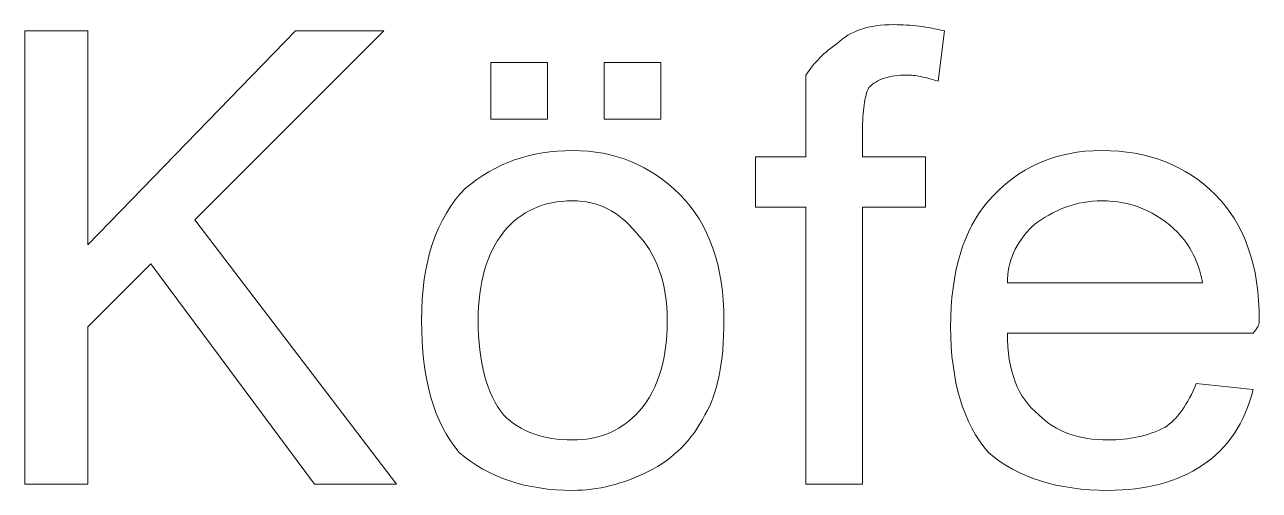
# Model space of a CAD drawing. Extents: x -194 to 239, y -574 to -265.
# Drawn here: x -98.128 to -96.406, y -298.922 to -298.272 of the extents above; entities that cross this region are included whole.
import ezdxf

# ---------------------------------------------------------------- set-up
doc = ezdxf.new("R2010")
doc.units = 0
doc.header["$LTSCALE"] = 0.5
doc.layers.add('VISIBLE', color=7, linetype='CONTINUOUS', lineweight=0)

msp = doc.modelspace()

# ---------------------------------------------------------------- linework, layer by layer
at = {"layer": 'VISIBLE', "color": 7, "lineweight": 5}
for p, q in [((-98.12814, -298.28036), (-98.04029, -298.28036)), ((-98.12814, -298.91286), (-98.12814, -298.28036)), ((-98.04029, -298.28036), (-98.04029, -298.57904)), ((-98.04029, -298.57904), (-97.75039, -298.28036)), ((-97.62741, -298.28036), (-97.89095, -298.5439)), ((-97.75039, -298.28036), (-97.62741, -298.28036)), ((-96.98409, -298.28897), (-96.98008, -298.2864)), ((-96.98008, -298.2864), (-96.97586, -298.28403)), ((-96.97586, -298.28403), (-96.97143, -298.28187)), ((-96.97143, -298.28187), (-96.9668, -298.27991)), ((-96.9668, -298.27991), (-96.96196, -298.27816)), ((-96.96196, -298.27816), (-96.95692, -298.27662)), ((-96.95692, -298.27662), (-96.95167, -298.27528)), ((-96.95167, -298.27528), (-96.94621, -298.27415)), ((-96.94621, -298.27415), (-96.94055, -298.27322)), ((-96.94055, -298.27322), (-96.93468, -298.2725)), ((-96.93468, -298.2725), (-96.92861, -298.27198)), ((-96.92861, -298.27198), (-96.92233, -298.27168)), ((-96.92233, -298.27168), (-96.91584, -298.27157)), ((-96.91584, -298.27157), (-96.91145, -298.27161)), ((-96.91145, -298.27161), (-96.90706, -298.27171)), ((-96.90706, -298.27171), (-96.90266, -298.27188)), ((-96.90266, -298.27188), (-96.89827, -298.27212)), ((-96.89827, -298.27212), (-96.89388, -298.27243)), ((-96.89388, -298.27243), (-96.88949, -298.27281)), ((-96.88949, -298.27281), (-96.88509, -298.27325)), ((-96.88509, -298.27325), (-96.8807, -298.27377)), ((-96.8807, -298.27377), (-96.87631, -298.27435)), ((-96.87631, -298.27435), (-96.87192, -298.275)), ((-96.87192, -298.275), (-96.86752, -298.27572)), ((-96.86752, -298.27572), (-96.86313, -298.27651)), ((-96.86313, -298.27651), (-96.85874, -298.27737)), ((-96.85874, -298.27737), (-96.85435, -298.2783)), ((-96.85435, -298.2783), (-96.84995, -298.27929)), ((-96.84556, -298.28036), (-96.85435, -298.35064)), ((-96.84995, -298.27929), (-96.84556, -298.28036)), ((-97.00448, -298.30482), (-97.00135, -298.30246)), ((-97.00135, -298.30246), (-96.99816, -298.30016)), ((-96.99816, -298.30016), (-96.9949, -298.29793)), ((-96.9949, -298.29793), (-96.99151, -298.29474)), ((-96.99151, -298.29474), (-96.9879, -298.29175)), ((-96.9879, -298.29175), (-96.98409, -298.28897)), ((-97.02441, -298.32332), (-97.02177, -298.32047)), ((-97.02177, -298.32047), (-97.01906, -298.31769)), ((-97.01906, -298.31769), (-97.01628, -298.31498)), ((-97.01628, -298.31498), (-97.01343, -298.31234)), ((-97.01343, -298.31234), (-97.01052, -298.30977)), ((-97.01052, -298.30977), (-97.00753, -298.30726)), ((-97.00753, -298.30726), (-97.00448, -298.30482)), ((-97.47807, -298.32428), (-97.399, -298.32428)), ((-97.47807, -298.40334), (-97.47807, -298.32428)), ((-97.399, -298.32428), (-97.399, -298.40334)), ((-97.31994, -298.32428), (-97.24088, -298.32428)), ((-97.31994, -298.40334), (-97.31994, -298.32428)), ((-97.24088, -298.32428), (-97.24088, -298.40334)), ((-97.03883, -298.34185), (-97.0366, -298.33859)), ((-97.0366, -298.33859), (-97.0343, -298.3354)), ((-97.0343, -298.3354), (-97.03193, -298.33228)), ((-97.03193, -298.33228), (-97.02949, -298.32922)), ((-97.02949, -298.32922), (-97.02699, -298.32624)), ((-97.02699, -298.32624), (-97.02441, -298.32332)), ((-97.03883, -298.45605), (-97.03883, -298.34185)), ((-96.94631, -298.3553), (-96.94871, -298.35729)), ((-96.94377, -298.35345), (-96.94631, -298.3553)), ((-96.9411, -298.35173), (-96.94377, -298.35345)), ((-96.93828, -298.35016), (-96.9411, -298.35173)), ((-96.93533, -298.34871), (-96.93828, -298.35016)), ((-96.93224, -298.34741), (-96.93533, -298.34871)), ((-96.92902, -298.34624), (-96.93224, -298.34741)), ((-96.92565, -298.34521), (-96.92902, -298.34624)), ((-96.92215, -298.34432), (-96.92565, -298.34521)), ((-96.91852, -298.34357), (-96.92215, -298.34432)), ((-96.91474, -298.34295), (-96.91852, -298.34357)), ((-96.91083, -298.34247), (-96.91474, -298.34295)), ((-96.90678, -298.34213), (-96.91083, -298.34247)), ((-96.90259, -298.34192), (-96.90678, -298.34213)), ((-96.89827, -298.34185), (-96.90259, -298.34192)), ((-96.89604, -298.34189), (-96.89827, -298.34185)), ((-96.89374, -298.34199), (-96.89604, -298.34189)), ((-96.89137, -298.34216), (-96.89374, -298.34199)), ((-96.88894, -298.3424), (-96.89137, -298.34216)), ((-96.88643, -298.34271), (-96.88894, -298.3424)), ((-96.88386, -298.34309), (-96.88643, -298.34271)), ((-96.88122, -298.34353), (-96.88386, -298.34309)), ((-96.87851, -298.34405), (-96.88122, -298.34353)), ((-96.87573, -298.34463), (-96.87851, -298.34405)), ((-96.87288, -298.34528), (-96.87573, -298.34463)), ((-96.86996, -298.346), (-96.87288, -298.34528)), ((-96.86698, -298.34679), (-96.86996, -298.346)), ((-96.86392, -298.34765), (-96.86698, -298.34679)), ((-96.8608, -298.34858), (-96.86392, -298.34765)), ((-96.85761, -298.34957), (-96.8608, -298.34858)), ((-96.85435, -298.35064), (-96.85761, -298.34957)), ((-96.95561, -298.37297), (-96.95633, -298.3763)), ((-96.95482, -298.36985), (-96.95561, -298.37297)), ((-96.95396, -298.36694), (-96.95482, -298.36985)), ((-96.95304, -298.36422), (-96.95396, -298.36694)), ((-96.95204, -298.36172), (-96.95304, -298.36422)), ((-96.95098, -298.35942), (-96.95204, -298.36172)), ((-96.94871, -298.35729), (-96.95098, -298.35942)), ((-96.95808, -298.38752), (-96.95853, -298.39168)), ((-96.95757, -298.38358), (-96.95808, -298.38752)), ((-96.95698, -298.37984), (-96.95757, -298.38358)), ((-96.95633, -298.3763), (-96.95698, -298.37984)), ((-97.399, -298.40334), (-97.47807, -298.40334)), ((-97.24088, -298.40334), (-97.31994, -298.40334)), ((-96.95946, -298.40537), (-96.95963, -298.41034)), ((-96.95922, -298.4006), (-96.95946, -298.40537)), ((-96.95891, -298.39603), (-96.95922, -298.4006)), ((-96.95853, -298.39168), (-96.95891, -298.39603)), ((-96.95973, -298.41553), (-96.95976, -298.42091)), ((-96.95976, -298.42091), (-96.95976, -298.45605)), ((-96.95963, -298.41034), (-96.95973, -298.41553)), ((-97.44512, -298.46045), (-97.43569, -298.45736)), ((-97.43569, -298.45736), (-97.42604, -298.45468)), ((-97.42604, -298.45468), (-97.41619, -298.45242)), ((-97.41619, -298.45242), (-97.40614, -298.45056)), ((-97.40614, -298.45056), (-97.39588, -298.44912)), ((-97.39588, -298.44912), (-97.38541, -298.44809)), ((-97.38541, -298.44809), (-97.37474, -298.44747)), ((-97.37474, -298.44747), (-97.36386, -298.44727)), ((-97.36386, -298.44727), (-97.35299, -298.44751)), ((-97.35299, -298.44751), (-97.34231, -298.44823)), ((-97.34231, -298.44823), (-97.33185, -298.44943)), ((-97.33185, -298.44943), (-97.32159, -298.45111)), ((-97.32159, -298.45111), (-97.31153, -298.45327)), ((-97.31153, -298.45327), (-97.30168, -298.45592)), ((-97.30168, -298.45592), (-97.29204, -298.45904)), ((-97.29204, -298.45904), (-97.2826, -298.46264)), ((-97.10911, -298.45605), (-97.03883, -298.45605)), ((-97.10911, -298.52633), (-97.10911, -298.45605)), ((-96.95976, -298.45605), (-96.87192, -298.45605)), ((-96.87192, -298.45605), (-96.87192, -298.52633)), ((-96.70377, -298.46072), (-96.69348, -298.45715)), ((-96.69348, -298.45715), (-96.68291, -298.45413)), ((-96.68291, -298.45413), (-96.67206, -298.45166)), ((-96.67206, -298.45166), (-96.66094, -298.44974)), ((-96.66094, -298.44974), (-96.64955, -298.44837)), ((-96.64955, -298.44837), (-96.63788, -298.44754)), ((-96.63788, -298.44754), (-96.62594, -298.44727)), ((-96.62594, -298.44727), (-96.614, -298.44751)), ((-96.614, -298.44751), (-96.60233, -298.44823)), ((-96.60233, -298.44823), (-96.59094, -298.44943)), ((-96.59094, -298.44943), (-96.57982, -298.45111)), ((-96.57982, -298.45111), (-96.56898, -298.45327)), ((-96.56898, -298.45327), (-96.55841, -298.45592)), ((-96.55841, -298.45592), (-96.54812, -298.45904)), ((-96.54812, -298.45904), (-96.5381, -298.46264)), ((-97.48081, -298.47692), (-97.4722, -298.47218)), ((-97.4722, -298.47218), (-97.46338, -298.46786)), ((-97.46338, -298.46786), (-97.45435, -298.46395)), ((-97.45435, -298.46395), (-97.44512, -298.46045)), ((-97.2826, -298.46264), (-97.27337, -298.46672)), ((-97.27337, -298.46672), (-97.26435, -298.47129)), ((-97.26435, -298.47129), (-97.25553, -298.47633)), ((-97.25553, -298.47633), (-97.24692, -298.48186)), ((-96.7422, -298.48049), (-96.73301, -298.47472)), ((-96.73301, -298.47472), (-96.72354, -298.4695)), ((-96.72354, -298.4695), (-96.71379, -298.46484)), ((-96.71379, -298.46484), (-96.70377, -298.46072)), ((-96.5381, -298.46264), (-96.52835, -298.46672)), ((-96.52835, -298.46672), (-96.51888, -298.47129)), ((-96.51888, -298.47129), (-96.50968, -298.47633)), ((-96.50968, -298.47633), (-96.50076, -298.48186)), ((-97.5132, -298.49998), (-97.50541, -298.49359)), ((-97.50541, -298.49359), (-97.49742, -298.48762)), ((-97.49742, -298.48762), (-97.48922, -298.48206)), ((-97.48922, -298.48206), (-97.48081, -298.47692)), ((-97.24692, -298.48186), (-97.23851, -298.48786)), ((-97.23851, -298.48786), (-97.23031, -298.49435)), ((-96.76815, -298.50107), (-96.75977, -298.49366)), ((-96.75977, -298.49366), (-96.75113, -298.4868)), ((-96.75113, -298.4868), (-96.7422, -298.48049)), ((-96.50076, -298.48186), (-96.49211, -298.48786)), ((-96.49211, -298.48786), (-96.48374, -298.49435)), ((-97.52762, -298.51631), (-97.52065, -298.5079)), ((-97.52065, -298.5079), (-97.5132, -298.49998)), ((-97.23031, -298.49435), (-97.22231, -298.50131)), ((-97.22231, -298.50131), (-97.21452, -298.50876)), ((-97.21452, -298.50876), (-97.20708, -298.51665)), ((-96.78407, -298.51755), (-96.77624, -298.50904)), ((-96.77624, -298.50904), (-96.76815, -298.50107)), ((-96.48374, -298.49435), (-96.47564, -298.50131)), ((-96.47564, -298.50131), (-96.46782, -298.50876)), ((-96.46782, -298.50876), (-96.46037, -298.51665)), ((-97.54011, -298.53457), (-97.5341, -298.5252)), ((-97.5341, -298.5252), (-97.52762, -298.51631)), ((-97.41263, -298.52595), (-97.41877, -298.52853)), ((-97.40628, -298.52372), (-97.41263, -298.52595)), ((-97.39972, -298.52184), (-97.40628, -298.52372)), ((-97.39296, -298.52029), (-97.39972, -298.52184)), ((-97.386, -298.51909), (-97.39296, -298.52029)), ((-97.37882, -298.51823), (-97.386, -298.51909)), ((-97.37145, -298.51772), (-97.37882, -298.51823)), ((-97.36386, -298.51755), (-97.37145, -298.51772)), ((-97.35734, -298.51772), (-97.36386, -298.51755)), ((-97.35096, -298.51823), (-97.35734, -298.51772)), ((-97.34472, -298.51909), (-97.35096, -298.51823)), ((-97.33861, -298.52029), (-97.34472, -298.51909)), ((-97.33264, -298.52184), (-97.33861, -298.52029)), ((-97.3268, -298.52372), (-97.33264, -298.52184)), ((-97.32111, -298.52595), (-97.3268, -298.52372)), ((-97.31555, -298.52853), (-97.32111, -298.52595)), ((-97.20708, -298.51665), (-97.20011, -298.52496)), ((-97.20011, -298.52496), (-97.19362, -298.53367)), ((-97.03883, -298.52633), (-97.10911, -298.52633)), ((-97.03883, -298.91286), (-97.03883, -298.52633)), ((-96.95976, -298.52633), (-96.95976, -298.91286)), ((-96.87192, -298.52633), (-96.95976, -298.52633)), ((-96.79642, -298.53374), (-96.79045, -298.52544)), ((-96.79045, -298.52544), (-96.78407, -298.51755)), ((-96.67646, -298.52633), (-96.68246, -298.52866)), ((-96.67038, -298.52427), (-96.67646, -298.52633)), ((-96.66424, -298.52249), (-96.67038, -298.52427)), ((-96.65803, -298.52098), (-96.66424, -298.52249)), ((-96.65175, -298.51974), (-96.65803, -298.52098)), ((-96.6454, -298.51878), (-96.65175, -298.51974)), ((-96.63898, -298.5181), (-96.6454, -298.51878)), ((-96.6325, -298.51768), (-96.63898, -298.5181)), ((-96.62594, -298.51755), (-96.6325, -298.51768)), ((-96.61833, -298.51772), (-96.62594, -298.51755)), ((-96.61084, -298.51823), (-96.61833, -298.51772)), ((-96.6035, -298.51909), (-96.61084, -298.51823)), ((-96.59629, -298.52029), (-96.6035, -298.51909)), ((-96.58923, -298.52184), (-96.59629, -298.52029)), ((-96.58229, -298.52372), (-96.58923, -298.52184)), ((-96.5755, -298.52595), (-96.58229, -298.52372)), ((-96.56884, -298.52853), (-96.5755, -298.52595)), ((-96.46037, -298.51665), (-96.4534, -298.52496)), ((-96.4534, -298.52496), (-96.44692, -298.53367)), ((-97.89095, -298.5439), (-97.60984, -298.91286)), ((-97.55068, -298.55474), (-97.54563, -298.54442)), ((-97.54563, -298.54442), (-97.54011, -298.53457)), ((-97.44128, -298.54225), (-97.44639, -298.54654)), ((-97.43596, -298.53831), (-97.44128, -298.54225)), ((-97.43044, -298.5347), (-97.43596, -298.53831)), ((-97.4247, -298.53144), (-97.43044, -298.5347)), ((-97.41877, -298.52853), (-97.4247, -298.53144)), ((-97.31013, -298.53144), (-97.31555, -298.52853)), ((-97.30484, -298.5347), (-97.31013, -298.53144)), ((-97.29969, -298.53831), (-97.30484, -298.5347)), ((-97.29468, -298.54225), (-97.29969, -298.53831)), ((-97.28981, -298.54654), (-97.29468, -298.54225)), ((-97.19362, -298.53367), (-97.18762, -298.5428)), ((-97.18762, -298.5428), (-97.18209, -298.55234)), ((-96.80713, -298.55159), (-96.80198, -298.54246)), ((-96.80198, -298.54246), (-96.79642, -298.53374)), ((-96.71146, -298.54445), (-96.71705, -298.54843)), ((-96.7058, -298.54074), (-96.71146, -298.54445)), ((-96.70006, -298.53731), (-96.7058, -298.54074)), ((-96.69427, -298.53415), (-96.70006, -298.53731)), ((-96.6884, -298.53127), (-96.69427, -298.53415)), ((-96.68246, -298.52866), (-96.6884, -298.53127)), ((-96.56232, -298.53144), (-96.56884, -298.52853)), ((-96.55594, -298.5347), (-96.56232, -298.53144)), ((-96.54969, -298.53831), (-96.55594, -298.5347)), ((-96.54359, -298.54225), (-96.54969, -298.53831)), ((-96.53761, -298.54654), (-96.54359, -298.54225)), ((-96.44692, -298.53367), (-96.44091, -298.5428)), ((-96.44091, -298.5428), (-96.43539, -298.55234)), ((-97.55524, -298.56555), (-97.55068, -298.55474)), ((-97.4605, -298.56147), (-97.46475, -298.5671)), ((-97.456, -298.55615), (-97.4605, -298.56147)), ((-97.4513, -298.55118), (-97.456, -298.55615)), ((-97.44639, -298.54654), (-97.4513, -298.55118)), ((-97.28507, -298.55118), (-97.28981, -298.54654)), ((-97.28048, -298.55615), (-97.28507, -298.55118)), ((-97.27602, -298.56147), (-97.28048, -298.55615)), ((-97.2707, -298.5671), (-97.27602, -298.56147)), ((-97.18209, -298.55234), (-97.17705, -298.56229)), ((-97.17705, -298.56229), (-97.17249, -298.57266)), ((-96.81619, -298.57108), (-96.81186, -298.56113)), ((-96.81186, -298.56113), (-96.80713, -298.55159)), ((-96.73081, -298.56161), (-96.73452, -298.56617)), ((-96.72683, -298.55711), (-96.73081, -298.56161)), ((-96.72258, -298.55269), (-96.72683, -298.55711)), ((-96.71705, -298.54843), (-96.72258, -298.55269)), ((-96.53178, -298.55118), (-96.53761, -298.54654)), ((-96.52608, -298.55615), (-96.53178, -298.55118)), ((-96.52053, -298.56147), (-96.52608, -298.55615)), ((-96.5173, -298.56483), (-96.52053, -298.56147)), ((-96.43539, -298.55234), (-96.43034, -298.56229)), ((-96.43034, -298.56229), (-96.42578, -298.57266)), ((-97.56293, -298.58861), (-97.55932, -298.57684)), ((-97.55932, -298.57684), (-97.55524, -298.56555)), ((-97.47244, -298.57918), (-97.47587, -298.58563)), ((-97.46873, -298.573), (-97.47244, -298.57918)), ((-97.46475, -298.5671), (-97.46873, -298.573)), ((-97.26572, -298.573), (-97.2707, -298.5671)), ((-97.26109, -298.57918), (-97.26572, -298.573)), ((-97.2568, -298.58563), (-97.26109, -298.57918)), ((-97.17249, -298.57266), (-97.1684, -298.58343)), ((-96.8201, -298.58144), (-96.81619, -298.57108)), ((-96.74111, -298.5755), (-96.74399, -298.58027)), ((-96.73795, -298.5708), (-96.74111, -298.5755)), ((-96.73452, -298.56617), (-96.73795, -298.5708)), ((-96.51421, -298.56833), (-96.5173, -298.56483)), ((-96.51126, -298.57197), (-96.51421, -298.56833)), ((-96.50845, -298.57575), (-96.51126, -298.57197)), ((-96.50577, -298.57966), (-96.50845, -298.57575)), ((-96.50323, -298.58371), (-96.50577, -298.57966)), ((-96.42578, -298.57266), (-96.4217, -298.58343)), ((-97.56605, -298.60086), (-97.56293, -298.58861)), ((-97.47903, -298.59235), (-97.48191, -298.59935)), ((-97.47587, -298.58563), (-97.47903, -298.59235)), ((-97.25285, -298.59235), (-97.2568, -298.58563)), ((-97.24925, -298.59935), (-97.25285, -298.59235)), ((-97.1684, -298.58343), (-97.1648, -298.59462)), ((-97.1648, -298.59462), (-97.16168, -298.60622)), ((-96.82669, -298.6034), (-96.8236, -298.59222)), ((-96.8236, -298.59222), (-96.8201, -298.58144)), ((-96.75099, -298.595), (-96.75277, -298.60004)), ((-96.74893, -298.59002), (-96.75099, -298.595)), ((-96.7466, -298.58511), (-96.74893, -298.59002)), ((-96.74399, -298.58027), (-96.7466, -298.58511)), ((-96.50083, -298.58789), (-96.50323, -298.58371)), ((-96.49856, -298.59222), (-96.50083, -298.58789)), ((-96.49644, -298.59668), (-96.49856, -298.59222)), ((-96.49445, -298.60128), (-96.49644, -298.59668)), ((-96.4217, -298.58343), (-96.41809, -298.59462)), ((-96.41809, -298.59462), (-96.41497, -298.60622)), ((-97.95244, -298.60539), (-98.04029, -298.69324)), ((-97.72404, -298.91286), (-97.95244, -298.60539)), ((-97.57085, -298.62681), (-97.56869, -298.6136)), ((-97.56869, -298.6136), (-97.56605, -298.60086)), ((-97.48685, -298.61418), (-97.48891, -298.622)), ((-97.48452, -298.60663), (-97.48685, -298.61418)), ((-97.48191, -298.59935), (-97.48452, -298.60663)), ((-97.24599, -298.60663), (-97.24925, -298.59935)), ((-97.24307, -298.61418), (-97.24599, -298.60663)), ((-97.2405, -298.622), (-97.24307, -298.61418)), ((-97.16168, -298.60622), (-97.15903, -298.61823)), ((-96.82937, -298.615), (-96.82669, -298.6034)), ((-96.75552, -298.61034), (-96.75648, -298.61559)), ((-96.75428, -298.60515), (-96.75552, -298.61034)), ((-96.75277, -298.60004), (-96.75428, -298.60515)), ((-96.49259, -298.60601), (-96.49445, -298.60128)), ((-96.49088, -298.61088), (-96.49259, -298.60601)), ((-96.4893, -298.61589), (-96.49088, -298.61088)), ((-96.41497, -298.60622), (-96.41233, -298.61823)), ((-97.57254, -298.6405), (-97.57085, -298.62681)), ((-97.49069, -298.6301), (-97.4922, -298.63847)), ((-97.48891, -298.622), (-97.49069, -298.6301)), ((-97.23827, -298.6301), (-97.2405, -298.622)), ((-97.23638, -298.63847), (-97.23827, -298.6301)), ((-97.15903, -298.61823), (-97.15687, -298.63065)), ((-97.15687, -298.63065), (-97.15519, -298.64348)), ((-96.83348, -298.63943), (-96.83163, -298.62701)), ((-96.83163, -298.62701), (-96.82937, -298.615)), ((-96.75758, -298.62629), (-96.75771, -298.63175)), ((-96.75717, -298.6209), (-96.75758, -298.62629)), ((-96.75648, -298.61559), (-96.75717, -298.6209)), ((-96.48786, -298.62104), (-96.4893, -298.61589)), ((-96.48655, -298.62633), (-96.48786, -298.62104)), ((-96.48539, -298.63175), (-96.48655, -298.62633)), ((-96.41233, -298.61823), (-96.41017, -298.63065)), ((-96.41017, -298.63065), (-96.40849, -298.64348)), ((-97.57374, -298.65467), (-97.57254, -298.6405)), ((-97.49344, -298.64712), (-97.4944, -298.65604)), ((-97.4922, -298.63847), (-97.49344, -298.64712)), ((-97.23484, -298.64712), (-97.23638, -298.63847)), ((-97.23364, -298.65604), (-97.23484, -298.64712)), ((-97.15519, -298.64348), (-97.15399, -298.65673)), ((-96.83492, -298.65227), (-96.83348, -298.63943)), ((-96.75771, -298.63175), (-96.48539, -298.63175)), ((-96.40849, -298.64348), (-96.40728, -298.65673)), ((-97.57446, -298.66932), (-97.57374, -298.65467)), ((-97.49509, -298.66524), (-97.4955, -298.67471)), ((-97.4944, -298.65604), (-97.49509, -298.66524)), ((-97.23278, -298.66524), (-97.23364, -298.65604)), ((-97.23226, -298.67471), (-97.23278, -298.66524)), ((-97.15399, -298.65673), (-97.15327, -298.67039)), ((-96.83657, -298.67917), (-96.83595, -298.66551)), ((-96.83595, -298.66551), (-96.83492, -298.65227)), ((-96.40728, -298.65673), (-96.40656, -298.67039)), ((-97.5747, -298.68446), (-97.57446, -298.66932)), ((-97.4955, -298.67471), (-97.49563, -298.68446)), ((-97.23209, -298.68446), (-97.23226, -298.67471)), ((-97.15327, -298.67039), (-97.15303, -298.68446)), ((-96.83678, -298.69324), (-96.83657, -298.67917)), ((-96.40656, -298.67039), (-96.40632, -298.68446)), ((-98.04029, -298.69324), (-98.04029, -298.91286)), ((-97.57449, -298.69959), (-97.5747, -298.68446)), ((-97.57387, -298.71424), (-97.57449, -298.69959)), ((-97.49563, -298.68446), (-97.4955, -298.69527)), ((-97.4955, -298.69527), (-97.49509, -298.70573)), ((-97.23278, -298.70573), (-97.23226, -298.69527)), ((-97.23226, -298.69527), (-97.23209, -298.68446)), ((-97.15313, -298.69527), (-97.15344, -298.70573)), ((-97.15303, -298.68446), (-97.15313, -298.69527)), ((-96.83657, -298.70731), (-96.83678, -298.69324)), ((-96.41305, -298.69983), (-96.41404, -298.70093)), ((-96.41212, -298.69873), (-96.41305, -298.69983)), ((-96.41127, -298.69763), (-96.41212, -298.69873)), ((-96.41048, -298.69654), (-96.41127, -298.69763)), ((-96.40976, -298.69544), (-96.41048, -298.69654)), ((-96.4091, -298.69434), (-96.40976, -298.69544)), ((-96.40852, -298.69324), (-96.4091, -298.69434)), ((-96.40801, -298.69214), (-96.40852, -298.69324)), ((-96.40756, -298.69105), (-96.40801, -298.69214)), ((-96.40718, -298.68995), (-96.40756, -298.69105)), ((-96.40687, -298.68885), (-96.40718, -298.68995)), ((-96.40663, -298.68775), (-96.40687, -298.68885)), ((-96.40646, -298.68665), (-96.40663, -298.68775)), ((-96.40636, -298.68555), (-96.40646, -298.68665)), ((-96.40632, -298.68446), (-96.40636, -298.68555)), ((-97.57284, -298.72841), (-97.57387, -298.71424)), ((-97.49509, -298.70573), (-97.4944, -298.71586)), ((-97.4944, -298.71586), (-97.49344, -298.72564)), ((-97.23484, -298.72564), (-97.23364, -298.71586)), ((-97.23364, -298.71586), (-97.23278, -298.70573)), ((-97.15396, -298.71586), (-97.15468, -298.72564)), ((-97.15344, -298.70573), (-97.15396, -298.71586)), ((-96.83595, -298.72097), (-96.83657, -298.70731)), ((-96.41511, -298.70203), (-96.75771, -298.70203)), ((-96.75771, -298.70203), (-96.75754, -298.71174)), ((-96.75754, -298.71174), (-96.75703, -298.72111)), ((-96.41404, -298.70093), (-96.41511, -298.70203)), ((-97.5714, -298.74211), (-97.57284, -298.72841)), ((-97.49344, -298.72564), (-97.4922, -298.73507)), ((-97.23638, -298.73507), (-97.23484, -298.72564)), ((-97.15468, -298.72564), (-97.1556, -298.73507)), ((-96.83492, -298.73421), (-96.83595, -298.72097)), ((-96.83348, -298.74705), (-96.83492, -298.73421)), ((-96.75703, -298.72111), (-96.75617, -298.73013)), ((-96.75617, -298.73013), (-96.75497, -298.73881)), ((-97.56955, -298.75532), (-97.5714, -298.74211)), ((-97.4922, -298.73507), (-97.49069, -298.74417)), ((-97.49069, -298.74417), (-97.48891, -298.75292)), ((-97.2405, -298.75292), (-97.23827, -298.74417)), ((-97.23827, -298.74417), (-97.23638, -298.73507)), ((-97.15674, -298.74417), (-97.15807, -298.75292)), ((-97.1556, -298.73507), (-97.15674, -298.74417)), ((-96.83163, -298.75947), (-96.83348, -298.74705)), ((-96.75497, -298.73881), (-96.75343, -298.74715)), ((-96.75343, -298.74715), (-96.75154, -298.75515)), ((-97.56729, -298.76805), (-97.56955, -298.75532)), ((-97.56461, -298.7803), (-97.56729, -298.76805)), ((-97.48891, -298.75292), (-97.48685, -298.76132)), ((-97.48685, -298.76132), (-97.48452, -298.76939)), ((-97.24599, -298.76939), (-97.24307, -298.76132)), ((-97.24307, -298.76132), (-97.2405, -298.75292)), ((-97.15962, -298.76132), (-97.16137, -298.76939)), ((-97.15807, -298.75292), (-97.15962, -298.76132)), ((-96.82937, -298.77148), (-96.83163, -298.75947)), ((-96.75154, -298.75515), (-96.74931, -298.7628)), ((-96.74931, -298.7628), (-96.74673, -298.77011)), ((-97.56152, -298.79207), (-97.56461, -298.7803)), ((-97.48452, -298.76939), (-97.48191, -298.77711)), ((-97.48191, -298.77711), (-97.47903, -298.78449)), ((-97.47903, -298.78449), (-97.47587, -298.79152)), ((-97.2568, -298.79152), (-97.25285, -298.78449)), ((-97.25285, -298.78449), (-97.24925, -298.77711)), ((-97.24925, -298.77711), (-97.24599, -298.76939)), ((-97.16549, -298.78449), (-97.16785, -298.79152)), ((-97.16332, -298.77711), (-97.16549, -298.78449)), ((-97.16137, -298.76939), (-97.16332, -298.77711)), ((-96.82669, -298.78308), (-96.82937, -298.77148)), ((-96.8236, -298.79427), (-96.82669, -298.78308)), ((-96.74673, -298.77011), (-96.74382, -298.77707)), ((-96.74382, -298.77707), (-96.74056, -298.7837)), ((-96.74056, -298.7837), (-96.73695, -298.78998)), ((-96.50107, -298.78785), (-96.4987, -298.78287)), ((-96.4987, -298.78287), (-96.4964, -298.77769)), ((-96.4964, -298.77769), (-96.49417, -298.7723)), ((-96.49417, -298.7723), (-96.41511, -298.78109)), ((-96.41511, -298.78109), (-96.41744, -298.78974)), ((-97.55802, -298.80336), (-97.56152, -298.79207)), ((-97.55411, -298.81417), (-97.55802, -298.80336)), ((-97.47587, -298.79152), (-97.47244, -298.79821)), ((-97.47244, -298.79821), (-97.46873, -298.80456)), ((-97.26572, -298.80456), (-97.26109, -298.79821)), ((-97.26109, -298.79821), (-97.2568, -298.79152)), ((-97.17043, -298.79821), (-97.17321, -298.80456)), ((-97.16785, -298.79152), (-97.17043, -298.79821)), ((-96.8201, -298.80504), (-96.8236, -298.79427)), ((-96.73695, -298.78998), (-96.73301, -298.79591)), ((-96.73301, -298.79591), (-96.72872, -298.80151)), ((-96.72872, -298.80151), (-96.72409, -298.80676)), ((-96.51123, -298.80569), (-96.50858, -298.80154)), ((-96.50858, -298.80154), (-96.50601, -298.79718)), ((-96.50601, -298.79718), (-96.50351, -298.79262)), ((-96.50351, -298.79262), (-96.50107, -298.78785)), ((-96.42005, -298.79811), (-96.42293, -298.80621)), ((-96.41744, -298.78974), (-96.42005, -298.79811)), ((-97.54978, -298.8245), (-97.55411, -298.81417)), ((-97.46873, -298.80456), (-97.46475, -298.81057)), ((-97.46475, -298.81057), (-97.4605, -298.81623)), ((-97.4605, -298.81623), (-97.456, -298.82048)), ((-97.456, -298.82048), (-97.4513, -298.82446)), ((-97.28507, -298.82446), (-97.28048, -298.82048)), ((-97.28048, -298.82048), (-97.27602, -298.81623)), ((-97.27602, -298.81623), (-97.2707, -298.81057)), ((-97.2707, -298.81057), (-97.26572, -298.80456)), ((-97.17938, -298.81623), (-97.18278, -298.82271)), ((-97.17619, -298.81057), (-97.17938, -298.81623)), ((-97.17321, -298.80456), (-97.17619, -298.81057)), ((-96.81619, -298.8154), (-96.8201, -298.80504)), ((-96.81186, -298.82536), (-96.81619, -298.8154)), ((-96.72409, -298.80676), (-96.71911, -298.81166)), ((-96.71911, -298.81166), (-96.71379, -298.81623)), ((-96.71379, -298.81623), (-96.7093, -298.82048)), ((-96.7093, -298.82048), (-96.70459, -298.82446)), ((-96.52547, -298.82337), (-96.52248, -298.82024)), ((-96.52248, -298.82024), (-96.51957, -298.81691)), ((-96.51957, -298.81691), (-96.51672, -298.81338)), ((-96.51672, -298.81338), (-96.51394, -298.80964)), ((-96.51394, -298.80964), (-96.51123, -298.80569)), ((-96.42609, -298.81403), (-96.42952, -298.82158)), ((-96.42293, -298.80621), (-96.42609, -298.81403)), ((-97.54505, -298.83435), (-97.54978, -298.8245)), ((-97.5399, -298.84371), (-97.54505, -298.83435)), ((-97.4513, -298.82446), (-97.44639, -298.82817)), ((-97.44639, -298.82817), (-97.44128, -298.8316)), ((-97.44128, -298.8316), (-97.43596, -298.83476)), ((-97.43596, -298.83476), (-97.43044, -298.83764)), ((-97.43044, -298.83764), (-97.4247, -298.84025)), ((-97.31013, -298.84025), (-97.30484, -298.83764)), ((-97.30484, -298.83764), (-97.29969, -298.83476)), ((-97.29969, -298.83476), (-97.29468, -298.8316)), ((-97.29468, -298.8316), (-97.28981, -298.82817)), ((-97.28981, -298.82817), (-97.28507, -298.82446)), ((-97.19019, -298.83507), (-97.19421, -298.84094)), ((-97.18638, -298.82899), (-97.19019, -298.83507)), ((-97.18278, -298.82271), (-97.18638, -298.82899)), ((-96.80713, -298.8349), (-96.81186, -298.82536)), ((-96.80198, -298.84402), (-96.80713, -298.8349)), ((-96.70459, -298.82446), (-96.69969, -298.82817)), ((-96.69969, -298.82817), (-96.69457, -298.8316)), ((-96.69457, -298.8316), (-96.68926, -298.83476)), ((-96.68926, -298.83476), (-96.68373, -298.83764)), ((-96.68373, -298.83764), (-96.678, -298.84025)), ((-96.55158, -298.83977), (-96.54702, -298.83792)), ((-96.54702, -298.83792), (-96.54252, -298.83593)), ((-96.54252, -298.83593), (-96.5381, -298.8338)), ((-96.5381, -298.8338), (-96.53484, -298.8315)), ((-96.53484, -298.8315), (-96.53164, -298.82899)), ((-96.53164, -298.82899), (-96.52852, -298.82628)), ((-96.52852, -298.82628), (-96.52547, -298.82337)), ((-96.43721, -298.83586), (-96.44146, -298.84258)), ((-96.43323, -298.82886), (-96.43721, -298.83586)), ((-96.42952, -298.82158), (-96.43323, -298.82886)), ((-97.53434, -298.8526), (-97.5399, -298.84371)), ((-97.52837, -298.86101), (-97.53434, -298.8526)), ((-97.4247, -298.84025), (-97.41877, -298.84258)), ((-97.41877, -298.84258), (-97.41263, -298.84464)), ((-97.41263, -298.84464), (-97.40628, -298.84643)), ((-97.40628, -298.84643), (-97.39972, -298.84794)), ((-97.39972, -298.84794), (-97.39296, -298.84917)), ((-97.39296, -298.84917), (-97.386, -298.85013)), ((-97.386, -298.85013), (-97.37882, -298.85082)), ((-97.37882, -298.85082), (-97.37145, -298.85123)), ((-97.37145, -298.85123), (-97.36386, -298.85137)), ((-97.36386, -298.85137), (-97.35734, -298.85123)), ((-97.35734, -298.85123), (-97.35096, -298.85082)), ((-97.35096, -298.85082), (-97.34472, -298.85013)), ((-97.34472, -298.85013), (-97.33861, -298.84917)), ((-97.33861, -298.84917), (-97.33264, -298.84794)), ((-97.33264, -298.84794), (-97.3268, -298.84643)), ((-97.3268, -298.84643), (-97.32111, -298.84464)), ((-97.32111, -298.84464), (-97.31555, -298.84258)), ((-97.31555, -298.84258), (-97.31013, -298.84025)), ((-97.20286, -298.85205), (-97.20749, -298.8573)), ((-97.19843, -298.8466), (-97.20286, -298.85205)), ((-97.19421, -298.84094), (-97.19843, -298.8466)), ((-96.79642, -298.85274), (-96.80198, -298.84402)), ((-96.79045, -298.86104), (-96.79642, -298.85274)), ((-96.678, -298.84025), (-96.67206, -298.84258)), ((-96.67206, -298.84258), (-96.66592, -298.84464)), ((-96.66592, -298.84464), (-96.65957, -298.84643)), ((-96.65957, -298.84643), (-96.65302, -298.84794)), ((-96.65302, -298.84794), (-96.64626, -298.84917)), ((-96.64626, -298.84917), (-96.63929, -298.85013)), ((-96.63929, -298.85013), (-96.63212, -298.85082)), ((-96.63212, -298.85082), (-96.62474, -298.85123)), ((-96.62474, -298.85123), (-96.61716, -298.85137)), ((-96.61716, -298.85137), (-96.6117, -298.8513)), ((-96.6117, -298.8513), (-96.60631, -298.85109)), ((-96.60631, -298.85109), (-96.601, -298.85075)), ((-96.601, -298.85075), (-96.59575, -298.85027)), ((-96.59575, -298.85027), (-96.59056, -298.84965)), ((-96.59056, -298.84965), (-96.58545, -298.8489)), ((-96.58545, -298.8489), (-96.58041, -298.848)), ((-96.58041, -298.848), (-96.57543, -298.84697)), ((-96.57543, -298.84697), (-96.57052, -298.84581)), ((-96.57052, -298.84581), (-96.56569, -298.8445)), ((-96.56569, -298.8445), (-96.56092, -298.84306)), ((-96.56092, -298.84306), (-96.55621, -298.84148)), ((-96.55621, -298.84148), (-96.55158, -298.83977)), ((-96.4508, -298.85521), (-96.45588, -298.86111)), ((-96.44599, -298.84903), (-96.4508, -298.85521)), ((-96.44146, -298.84258), (-96.44599, -298.84903)), ((-97.52199, -298.86894), (-97.52837, -298.86101)), ((-97.51417, -298.87532), (-97.52199, -298.86894)), ((-97.22262, -298.87182), (-97.22808, -298.87625)), ((-97.21737, -298.86719), (-97.22262, -298.87182)), ((-97.21233, -298.86235), (-97.21737, -298.86719)), ((-97.20749, -298.8573), (-97.21233, -298.86235)), ((-96.78407, -298.86894), (-96.79045, -298.86104)), ((-96.77621, -298.87532), (-96.78407, -298.86894)), ((-96.46686, -298.87209), (-96.47276, -298.87717)), ((-96.46123, -298.86674), (-96.46686, -298.87209)), ((-96.45588, -298.86111), (-96.46123, -298.86674)), ((-97.50607, -298.88129), (-97.51417, -298.87532)), ((-97.49769, -298.88685), (-97.50607, -298.88129)), ((-97.48905, -298.892), (-97.49769, -298.88685)), ((-97.24568, -298.88829), (-97.25196, -298.89189)), ((-97.23961, -298.88448), (-97.24568, -298.88829)), ((-97.23374, -298.88047), (-97.23961, -298.88448)), ((-97.22808, -298.87625), (-97.23374, -298.88047)), ((-96.76801, -298.88129), (-96.77621, -298.87532)), ((-96.75946, -298.88685), (-96.76801, -298.88129)), ((-96.75058, -298.892), (-96.75946, -298.88685)), ((-96.48539, -298.88651), (-96.49208, -298.89076)), ((-96.47894, -298.88198), (-96.48539, -298.88651)), ((-96.47276, -298.87717), (-96.47894, -298.88198)), ((-97.48012, -298.89673), (-97.48905, -298.892)), ((-97.47093, -298.90106), (-97.48012, -298.89673)), ((-97.46146, -298.90497), (-97.47093, -298.90106)), ((-97.45171, -298.90847), (-97.46146, -298.90497)), ((-97.2848, -298.90682), (-97.29139, -298.90919)), ((-97.27821, -298.90425), (-97.2848, -298.90682)), ((-97.27162, -298.90147), (-97.27821, -298.90425)), ((-97.26503, -298.89848), (-97.27162, -298.90147)), ((-97.25845, -298.89529), (-97.26503, -298.89848)), ((-97.25196, -298.89189), (-97.25845, -298.89529)), ((-96.74135, -298.89673), (-96.75058, -298.892)), ((-96.73177, -298.90106), (-96.74135, -298.89673)), ((-96.72185, -298.90497), (-96.73177, -298.90106)), ((-96.71159, -298.90847), (-96.72185, -298.90497)), ((-96.5209, -298.90504), (-96.52862, -298.90792)), ((-96.51339, -298.90188), (-96.5209, -298.90504)), ((-96.50608, -298.89845), (-96.51339, -298.90188)), ((-96.49898, -298.89474), (-96.50608, -298.89845)), ((-96.49208, -298.89076), (-96.49898, -298.89474)), ((-98.04029, -298.91286), (-98.12814, -298.91286)), ((-97.60984, -298.91286), (-97.72404, -298.91286)), ((-97.44169, -298.91156), (-97.45171, -298.90847)), ((-97.4314, -298.91423), (-97.44169, -298.91156)), ((-97.42083, -298.9165), (-97.4314, -298.91423)), ((-97.40998, -298.91835), (-97.42083, -298.9165)), ((-97.39887, -298.91979), (-97.40998, -298.91835)), ((-97.38747, -298.92082), (-97.39887, -298.91979)), ((-97.37581, -298.92144), (-97.38747, -298.92082)), ((-97.36386, -298.92165), (-97.37581, -298.92144)), ((-97.35727, -298.92154), (-97.36386, -298.92165)), ((-97.35069, -298.92123), (-97.35727, -298.92154)), ((-97.3441, -298.92072), (-97.35069, -298.92123)), ((-97.33751, -298.92), (-97.3441, -298.92072)), ((-97.33092, -298.91907), (-97.33751, -298.92)), ((-97.32433, -298.91794), (-97.33092, -298.91907)), ((-97.31774, -298.9166), (-97.32433, -298.91794)), ((-97.31115, -298.91506), (-97.31774, -298.9166)), ((-97.30457, -298.91331), (-97.31115, -298.91506)), ((-97.29798, -298.91135), (-97.30457, -298.91331)), ((-97.29139, -298.90919), (-97.29798, -298.91135)), ((-96.95976, -298.91286), (-97.03883, -298.91286)), ((-96.70099, -298.91156), (-96.71159, -298.90847)), ((-96.69004, -298.91423), (-96.70099, -298.91156)), ((-96.67875, -298.9165), (-96.69004, -298.91423)), ((-96.66712, -298.91835), (-96.67875, -298.9165)), ((-96.65515, -298.91979), (-96.66712, -298.91835)), ((-96.64283, -298.92082), (-96.65515, -298.91979)), ((-96.63016, -298.92144), (-96.64283, -298.92082)), ((-96.61716, -298.92165), (-96.63016, -298.92144)), ((-96.60738, -298.92151), (-96.61716, -298.92165)), ((-96.5978, -298.9211), (-96.60738, -298.92151)), ((-96.58844, -298.92041), (-96.5978, -298.9211)), ((-96.57927, -298.91945), (-96.58844, -298.92041)), ((-96.57032, -298.91821), (-96.57927, -298.91945)), ((-96.56157, -298.9167), (-96.57032, -298.91821)), ((-96.55302, -298.91492), (-96.56157, -298.9167)), ((-96.54468, -298.91286), (-96.55302, -298.91492)), ((-96.53655, -298.91053), (-96.54468, -298.91286)), ((-96.52862, -298.90792), (-96.53655, -298.91053))]:
    msp.add_line(p, q, dxfattribs=at)

doc.saveas('drawing.dxf')
